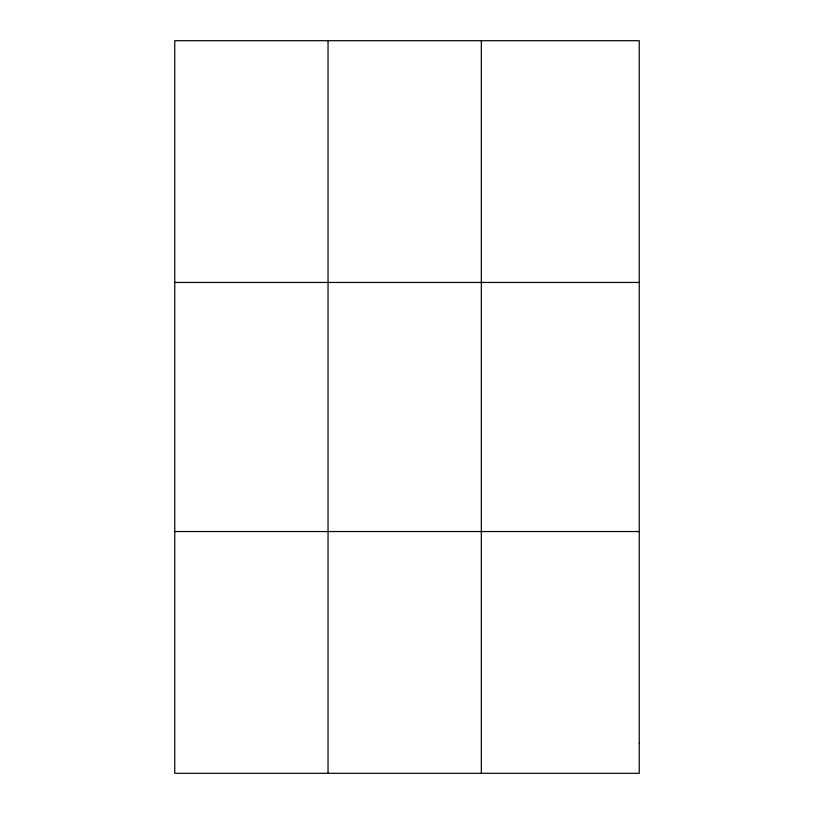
<?xml version="1.0" encoding="UTF-8"?>
<svg xmlns="http://www.w3.org/2000/svg" width="814" height="814" viewBox="0 0 814 814"><rect width="100%" height="100%" fill="white"/><g stroke="black" fill="none" stroke-linecap="round" stroke-linejoin="round"><path stroke-width="1.22" d="M328.042 40.7L328.042 773.3M481.318 40.7L481.318 773.3M174.756 282.458L639.244 282.458M174.756 531.542L639.244 531.542M639.244 743.08L639.244 773.3L174.756 773.3L174.756 40.7L639.244 40.7L639.244 743.08"/></g></svg>
